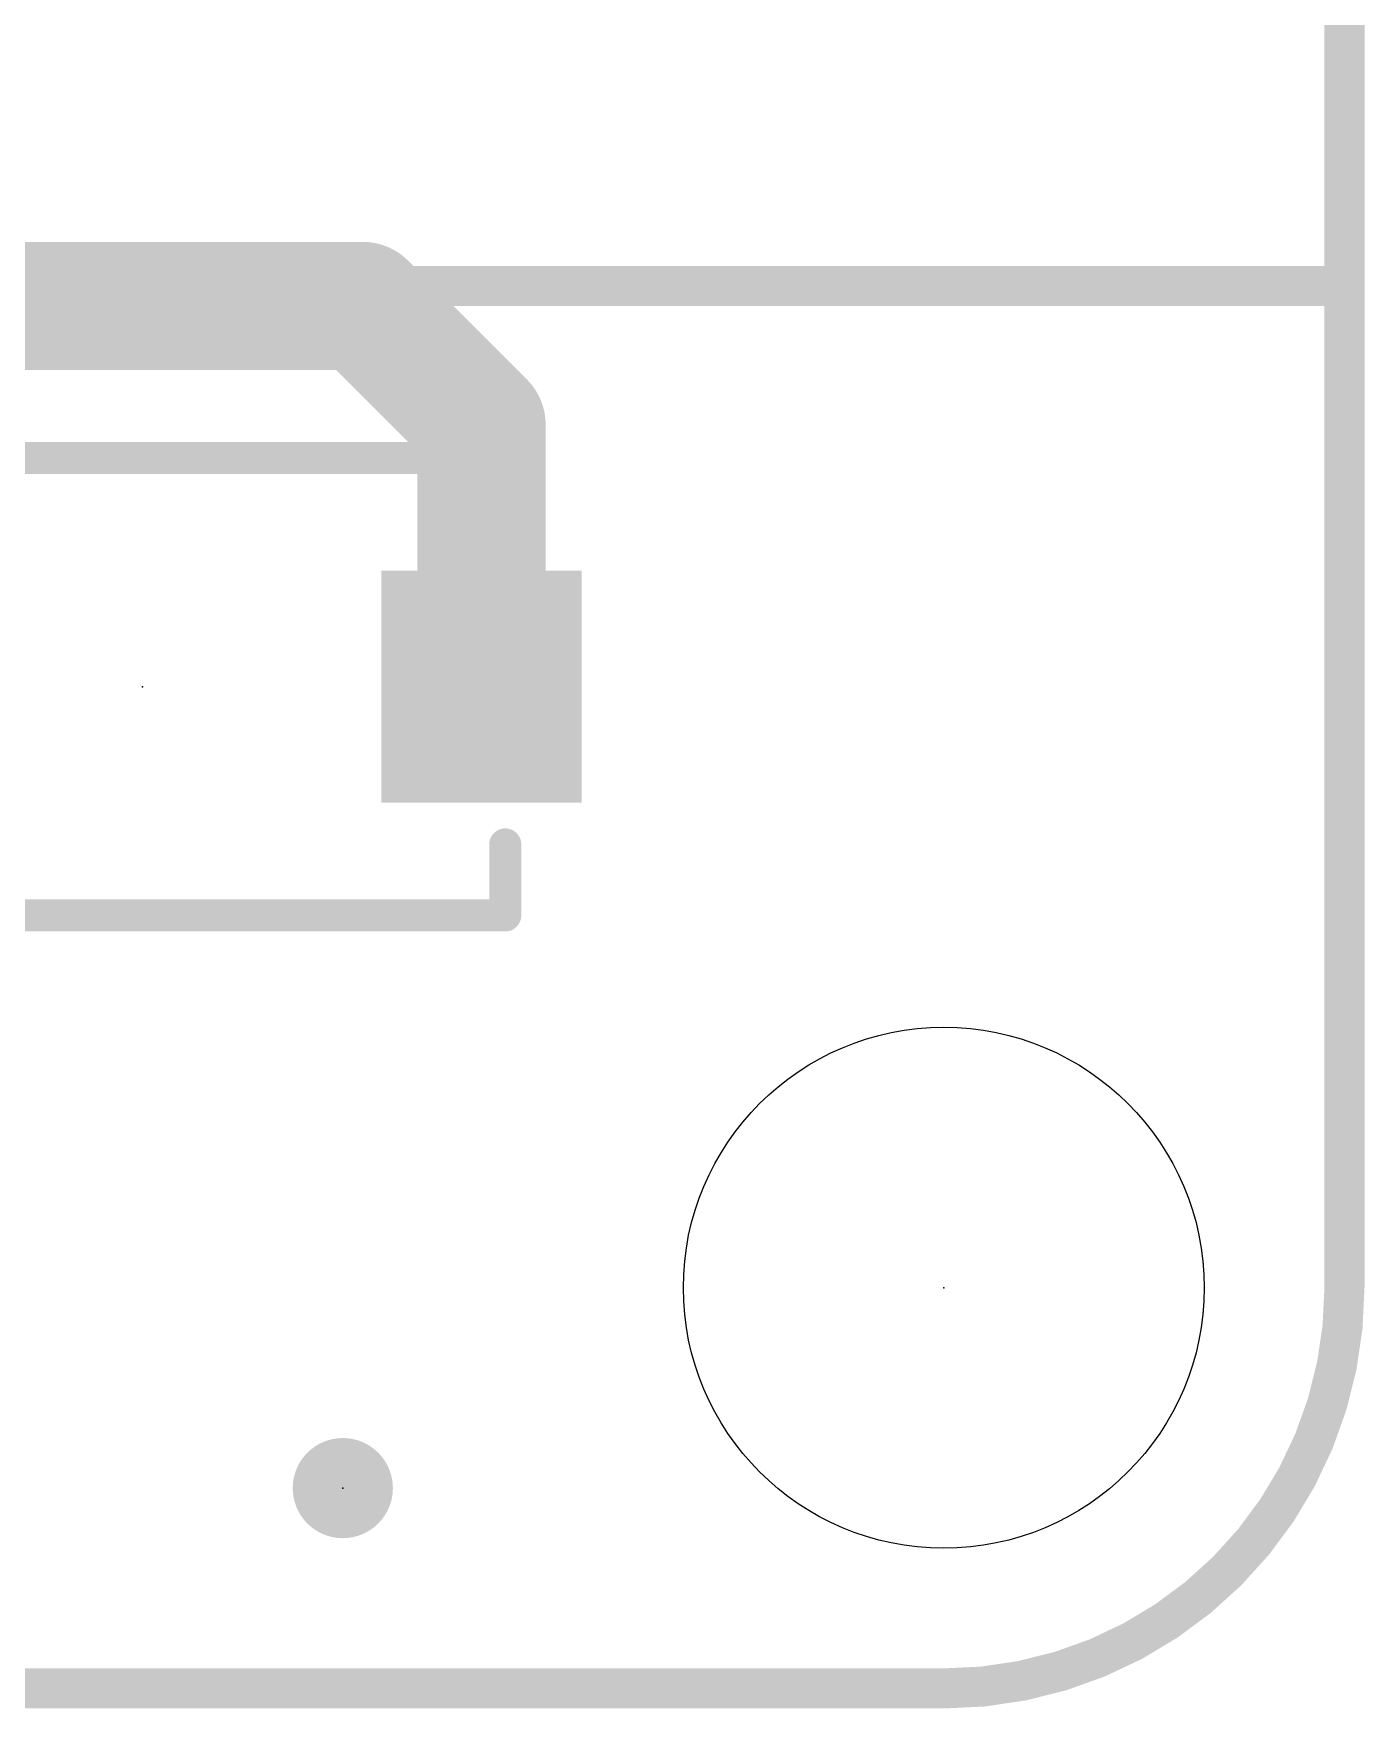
# Model space of a CAD drawing. Extents: x -27 to 95, y -17 to 50.
# Drawn here: x 85.67 to 94.11, y -0.13 to 10.49 of the extents above; entities that cross this region are included whole.
import ezdxf

# ---------------------------------------------------------------- set-up
doc = ezdxf.new("R2010")
doc.units = 0
for name, color, linetype in [('1', 12, 'CONTINUOUS'), ('16', 132, 'CONTINUOUS'), ('20', 53, 'CONTINUOUS'), ('21', 41, 'CONTINUOUS'), ('23', 53, 'CONTINUOUS')]:
    doc.layers.add(name, color=color, linetype=linetype)

# ---------------------------------------------------------------- blocks, each defined once
blk = doc.blocks.new('RECT')
blk.add_solid([(-0.5, -0.5), (0.5, -0.5), (-0.5, 0.5), (0.5, 0.5)])
blk = doc.blocks.new('PIE')
at = {"const_width": 0.5}
blk.add_lwpolyline([(0, -0.25, 1), (0, 0.25, 1), (0, -0.25)], format="xyb", dxfattribs=at)

msp = doc.modelspace()

# ---------------------------------------------------------------- linework, layer by layer
at = {"layer": '1'}
for points, const_width in [([(93.98, 46.99), (93.98, 2.54)], 0.254), ([(93.98, 8.89), (93.98, 25.4)], 0.254), ([(85.09, 8.763), (87.757, 8.763)], 0.8128), ([(87.757, 8.763), (88.51, 8.01)], 0.8128), ([(82.55, 8.89), (93.98, 8.89)], 0.254), ([(88.51, 6.35), (88.51, 8.01)], 0.8128), ([(91.44, 0), (2.54, 0)], 0.254)]:
    msp.add_lwpolyline(points, dxfattribs=dict(at, const_width=const_width))
for points, const_width in [([(87.9007, 8.9067, 1), (87.6133, 8.6193)], 0.4064), ([(87.757, 8.5598, 1), (87.757, 8.9662)], 0.4064), ([(93.9165, 8.89, 1), (94.0435, 8.89)], 0.127), ([(93.98, 8.8265, 1), (93.98, 8.9535)], 0.127), ([(88.7132, 8.01, 1), (88.3068, 8.01)], 0.4064), ([(88.3663, 7.8663, 1), (88.6537, 8.1537)], 0.4064), ([(88.3068, 6.35, 1), (88.7132, 6.35)], 0.4064), ([(91.44, 0, 0.4142), (93.98, 2.54)], 0.254), ([(94.0435, 2.54, 1), (93.9165, 2.54)], 0.127), ([(93.9165, 2.54, 1), (94.0435, 2.54)], 0.127), ([(91.44, 0.0635, 1), (91.44, -0.0635)], 0.127), ([(91.44, -0.0635, 1), (91.44, 0.0635)], 0.127)]:
    msp.add_lwpolyline(points, format="xyb", dxfattribs=dict(at, const_width=const_width))
at = {"layer": '16', "const_width": 0.254}
for points in [[(93.98, 46.99), (93.98, 2.54)], [(91.44, 0), (2.54, 0)]]:
    msp.add_lwpolyline(points, dxfattribs=at)
at = {"layer": '16'}
for points, const_width in [([(91.44, 0, 0.4142), (93.98, 2.54)], 0.254), ([(94.0435, 2.54, 1), (93.9165, 2.54)], 0.127), ([(93.9165, 2.54, 1), (94.0435, 2.54)], 0.127), ([(91.44, 0.0635, 1), (91.44, -0.0635)], 0.127), ([(91.44, -0.0635, 1), (91.44, 0.0635)], 0.127)]:
    msp.add_lwpolyline(points, format="xyb", dxfattribs=dict(at, const_width=const_width))
at = {"layer": '20', "const_width": 0.254}
for points in [[(93.98, 2.54), (93.98, 46.99)], [(2.54, 0), (91.44, 0)]]:
    msp.add_lwpolyline(points, dxfattribs=at)
at = {"layer": '20'}
for points, const_width in [([(91.44, 0, 0.4142), (93.98, 2.54)], 0.254), ([(94.0435, 2.54, 1), (93.9165, 2.54)], 0.127), ([(93.9165, 2.54, 1), (94.0435, 2.54)], 0.127), ([(91.44, 0.0635, 1), (91.44, -0.0635)], 0.127), ([(91.44, -0.0635, 1), (91.44, 0.0635)], 0.127)]:
    msp.add_lwpolyline(points, format="xyb", dxfattribs=dict(at, const_width=const_width))
msp.add_circle((91.44, 2.54), 1.651, dxfattribs=at)
at = {"layer": '21', "const_width": 0.2032}
for points in [[(84.06, 7.8), (88.66, 7.8)], [(88.66, 7.8), (88.66, 7.35)], [(88.66, 5.35), (88.66, 4.9)], [(88.66, 4.9), (84.06, 4.9)]]:
    msp.add_lwpolyline(points, dxfattribs=at)
at = {"layer": '21', "const_width": 0.1016}
for points in [[(88.7108, 7.8, 1), (88.6092, 7.8)], [(88.66, 7.7492, 1), (88.66, 7.8508)], [(88.6092, 7.35, 1), (88.7108, 7.35)], [(88.7108, 5.35, 1), (88.6092, 5.35)], [(88.66, 4.8492, 1), (88.66, 4.9508)], [(88.6092, 4.9, 1), (88.7108, 4.9)]]:
    msp.add_lwpolyline(points, format="xyb", dxfattribs=at)
at = {"layer": '23'}
for p in [(86.36, 6.35), (91.44, 2.54), (87.63, 1.27)]:
    msp.add_point(p, dxfattribs=at)

# ---------------------------------------------------------------- block references
at = {"layer": '1'}
for name, p, xscale, yscale in [('RECT', (88.51, 6.35), 1.27, 1.47), ('PIE', (87.63, 1.27), 0.635, 0.635)]:
    msp.add_blockref(name, p, dxfattribs=dict(at, xscale=xscale, yscale=yscale))

doc.saveas('drawing.dxf')
